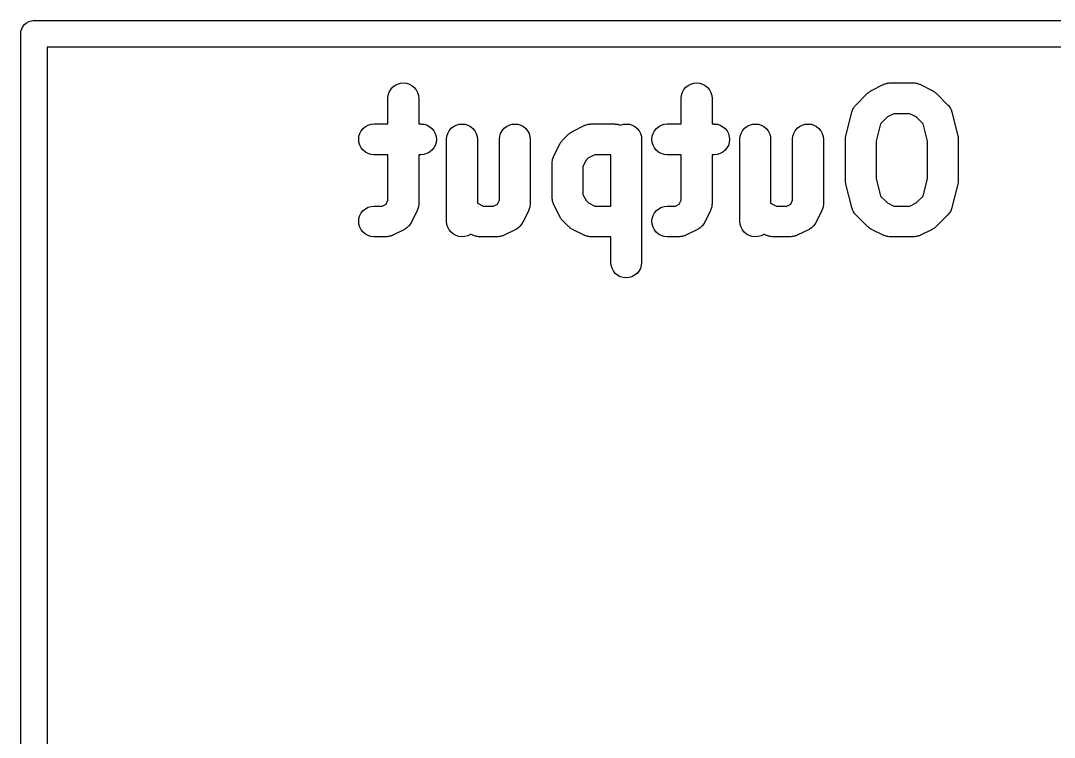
# Model space of a CAD drawing. Extents: x 10 to 156, y -120 to 0.
# Drawn here: x 78.42 to 84.3, y -116 to -111.92 of the extents above; entities that cross this region are included whole.
import ezdxf

# ---------------------------------------------------------------- set-up
doc = ezdxf.new("R2010")
doc.units = 0
doc.header["$MEASUREMENT"] = 0
doc.layers.add('BLACK', color=7, linetype='CONTINUOUS')

msp = doc.modelspace()

# ---------------------------------------------------------------- linework, layer by layer
at = {"layer": 'BLACK', "linetype": 'CONTINUOUS'}
for p, q in [((78.4712, -111.93), (78.4853, -111.926)), ((78.4853, -111.926), (78.4963, -111.925)), ((78.4963, -111.925), (78.5, -111.925)), ((78.5, -111.925), (78.5037, -111.925)), ((78.5037, -111.925), (89.2463, -111.925)), ((78.4246, -112), (78.4261, -111.985)), ((78.4261, -111.985), (78.4304, -111.971)), ((78.4304, -111.971), (78.4373, -111.958)), ((78.4373, -111.958), (78.4467, -111.947)), ((78.4467, -111.947), (78.4581, -111.937)), ((78.4581, -111.937), (78.4712, -111.93)), ((78.425, -112.004), (78.4246, -112)), ((78.425, -119.996), (78.425, -112.004)), ((78.575, -112.075), (78.575, -119.925)), ((89.175, -112.075), (78.575, -112.075)), ((80.5144, -112.348), (80.5196, -112.332)), ((80.5196, -112.332), (80.5278, -112.317)), ((80.5278, -112.317), (80.5388, -112.304)), ((80.5388, -112.304), (80.5521, -112.293)), ((80.5521, -112.293), (80.5672, -112.286)), ((80.5672, -112.286), (80.5836, -112.281)), ((80.5836, -112.281), (80.6006, -112.279)), ((80.6006, -112.279), (80.6176, -112.281)), ((80.6176, -112.281), (80.6339, -112.286)), ((80.6339, -112.286), (80.6489, -112.294)), ((80.6489, -112.294), (80.6621, -112.305)), ((80.6621, -112.305), (80.6729, -112.318)), ((80.6729, -112.318), (80.6809, -112.333)), ((80.6809, -112.333), (80.6858, -112.35)), ((82.1811, -112.348), (82.1862, -112.332)), ((82.1862, -112.332), (82.1945, -112.317)), ((82.1945, -112.317), (82.2054, -112.304)), ((82.2054, -112.304), (82.2188, -112.293)), ((82.2188, -112.293), (82.2339, -112.286)), ((82.2339, -112.286), (82.2503, -112.281)), ((82.2503, -112.281), (82.2673, -112.279)), ((82.2673, -112.279), (82.2843, -112.281)), ((82.2843, -112.281), (82.3006, -112.286)), ((82.3006, -112.286), (82.3156, -112.294)), ((82.3156, -112.294), (82.3288, -112.305)), ((82.3288, -112.305), (82.3395, -112.318)), ((82.3395, -112.318), (82.3476, -112.333)), ((82.3476, -112.333), (82.3525, -112.35)), ((83.2381, -112.338), (83.239, -112.337)), ((83.239, -112.337), (83.2428, -112.334)), ((83.2428, -112.334), (83.2464, -112.331)), ((83.2464, -112.331), (83.2495, -112.329)), ((83.2495, -112.329), (83.2523, -112.327)), ((83.2523, -112.327), (83.2567, -112.324)), ((83.2567, -112.324), (83.2609, -112.322)), ((83.2609, -112.322), (83.3275, -112.288)), ((83.3275, -112.288), (83.3286, -112.288)), ((83.3286, -112.288), (83.331, -112.287)), ((83.331, -112.287), (83.3333, -112.286)), ((83.3333, -112.286), (83.3391, -112.284)), ((83.3391, -112.284), (83.3447, -112.282)), ((83.3447, -112.282), (83.3472, -112.282)), ((83.3472, -112.282), (83.3497, -112.281)), ((83.3497, -112.281), (83.3556, -112.28)), ((83.3556, -112.28), (83.3615, -112.279)), ((83.3615, -112.279), (83.3641, -112.279)), ((83.3641, -112.279), (83.3667, -112.279)), ((83.3667, -112.279), (83.5, -112.279)), ((83.5, -112.279), (83.5012, -112.279)), ((83.5012, -112.279), (83.5038, -112.279)), ((83.5038, -112.279), (83.5064, -112.279)), ((83.5064, -112.279), (83.5123, -112.28)), ((83.5123, -112.28), (83.5182, -112.281)), ((83.5182, -112.281), (83.5206, -112.282)), ((83.5206, -112.282), (83.5232, -112.282)), ((83.5232, -112.282), (83.5288, -112.284)), ((83.5288, -112.284), (83.5345, -112.286)), ((83.5345, -112.286), (83.5367, -112.287)), ((83.5367, -112.287), (83.5391, -112.288)), ((83.5391, -112.288), (83.6058, -112.322)), ((83.6058, -112.322), (83.6069, -112.322)), ((83.6069, -112.322), (83.611, -112.325)), ((83.611, -112.325), (83.6153, -112.327)), ((83.6153, -112.327), (83.6182, -112.33)), ((83.6182, -112.33), (83.6212, -112.332)), ((83.6212, -112.332), (83.6247, -112.335)), ((83.6247, -112.335), (83.6285, -112.338)), ((80.5125, -112.365), (80.5144, -112.348)), ((80.5125, -112.367), (80.5125, -112.365)), ((80.5125, -112.512), (80.5125, -112.367)), ((80.6858, -112.35), (80.6875, -112.367)), ((80.6875, -112.367), (80.6875, -112.512)), ((82.1792, -112.365), (82.1811, -112.348)), ((82.1792, -112.367), (82.1792, -112.365)), ((82.1792, -112.512), (82.1792, -112.367)), ((82.3525, -112.35), (82.3542, -112.367)), ((82.3542, -112.367), (82.3542, -112.512)), ((83.1715, -112.405), (83.2381, -112.338)), ((83.6285, -112.338), (83.6952, -112.405)), ((83.1151, -112.579), (83.1484, -112.445)), ((83.1484, -112.445), (83.1487, -112.444)), ((83.1487, -112.444), (83.1508, -112.439)), ((83.1508, -112.439), (83.1526, -112.433)), ((83.1526, -112.433), (83.1538, -112.431)), ((83.1538, -112.431), (83.1547, -112.428)), ((83.1547, -112.428), (83.1578, -112.423)), ((83.1578, -112.423), (83.1606, -112.418)), ((83.1606, -112.418), (83.1623, -112.416)), ((83.1623, -112.416), (83.1637, -112.414)), ((83.1637, -112.414), (83.1677, -112.409)), ((83.1677, -112.409), (83.1715, -112.405)), ((83.3873, -112.454), (83.3518, -112.472)), ((83.4793, -112.454), (83.3873, -112.454)), ((83.5148, -112.472), (83.4793, -112.454)), ((83.6952, -112.405), (83.6961, -112.406)), ((83.6961, -112.406), (83.6997, -112.41)), ((83.6997, -112.41), (83.7037, -112.415)), ((83.7037, -112.415), (83.7051, -112.417)), ((83.7051, -112.417), (83.7067, -112.419)), ((83.7067, -112.419), (83.7094, -112.424)), ((83.7094, -112.424), (83.7125, -112.429)), ((83.7125, -112.429), (83.7134, -112.432)), ((83.7134, -112.432), (83.7146, -112.434)), ((83.7146, -112.434), (83.7162, -112.44)), ((83.7162, -112.44), (83.7182, -112.445)), ((83.7182, -112.445), (83.7516, -112.579)), ((80.4163, -112.514), (80.4333, -112.512)), ((80.4333, -112.512), (80.5125, -112.512)), ((80.6875, -112.512), (80.7, -112.512)), ((80.7, -112.512), (80.7012, -112.513)), ((80.7012, -112.513), (80.7182, -112.514)), ((80.9169, -112.514), (80.9339, -112.513)), ((80.9339, -112.513), (80.9509, -112.514)), ((81.2169, -112.514), (81.2339, -112.513)), ((81.2339, -112.513), (81.2509, -112.514)), ((81.6556, -112.514), (81.6615, -112.513)), ((81.6615, -112.513), (81.6641, -112.513)), ((81.6641, -112.513), (81.6667, -112.512)), ((81.6667, -112.512), (81.8, -112.512)), ((81.8, -112.512), (81.8012, -112.513)), ((81.8012, -112.513), (81.8038, -112.513)), ((81.8038, -112.513), (81.8064, -112.513)), ((81.8064, -112.513), (81.8123, -112.514)), ((81.8503, -112.514), (81.8673, -112.513)), ((81.8673, -112.513), (81.8843, -112.514)), ((82.083, -112.514), (82.1, -112.512)), ((82.1, -112.512), (82.1792, -112.512)), ((82.3542, -112.512), (82.3667, -112.512)), ((82.3667, -112.512), (82.3679, -112.513)), ((82.3679, -112.513), (82.3849, -112.514)), ((82.5836, -112.514), (82.6006, -112.513)), ((82.6006, -112.513), (82.6176, -112.514)), ((82.8836, -112.514), (82.9006, -112.513)), ((82.9006, -112.513), (82.9176, -112.514)), ((83.3123, -112.511), (83.2875, -112.611)), ((83.3518, -112.472), (83.3123, -112.511)), ((83.5543, -112.511), (83.5148, -112.472)), ((83.5792, -112.611), (83.5543, -112.511)), ((80.3476, -112.582), (80.3527, -112.566)), ((80.3527, -112.566), (80.3608, -112.551)), ((80.3608, -112.551), (80.3717, -112.538)), ((80.3717, -112.538), (80.3849, -112.527)), ((80.3849, -112.527), (80.4, -112.519)), ((80.4, -112.519), (80.4163, -112.514)), ((80.7182, -112.514), (80.7345, -112.52)), ((80.7345, -112.52), (80.7494, -112.528)), ((80.7494, -112.528), (80.7625, -112.539)), ((80.7625, -112.539), (80.7732, -112.552)), ((80.7732, -112.552), (80.7811, -112.567)), ((80.7811, -112.567), (80.7859, -112.584)), ((80.8477, -112.582), (80.8529, -112.566)), ((80.8529, -112.566), (80.8611, -112.551)), ((80.8611, -112.551), (80.8721, -112.537)), ((80.8721, -112.537), (80.8854, -112.527)), ((80.8854, -112.527), (80.9006, -112.519)), ((80.9006, -112.519), (80.9169, -112.514)), ((80.9509, -112.514), (80.9672, -112.519)), ((80.9672, -112.519), (80.9823, -112.527)), ((80.9823, -112.527), (80.9954, -112.538)), ((80.9954, -112.538), (81.0062, -112.552)), ((81.0062, -112.552), (81.0142, -112.567)), ((81.0142, -112.567), (81.0192, -112.583)), ((81.1477, -112.582), (81.1529, -112.566)), ((81.1529, -112.566), (81.1611, -112.551)), ((81.1611, -112.551), (81.1721, -112.537)), ((81.1721, -112.537), (81.1854, -112.527)), ((81.1854, -112.527), (81.2006, -112.519)), ((81.2006, -112.519), (81.2169, -112.514)), ((81.2509, -112.514), (81.2672, -112.519)), ((81.2672, -112.519), (81.2823, -112.527)), ((81.2823, -112.527), (81.2954, -112.538)), ((81.2954, -112.538), (81.3062, -112.552)), ((81.3062, -112.552), (81.3142, -112.567)), ((81.3142, -112.567), (81.3192, -112.583)), ((81.5048, -112.605), (81.5381, -112.571)), ((81.5381, -112.571), (81.539, -112.571)), ((81.539, -112.571), (81.5428, -112.568)), ((81.5428, -112.568), (81.5464, -112.564)), ((81.5464, -112.564), (81.5495, -112.562)), ((81.5495, -112.562), (81.5523, -112.56)), ((81.5523, -112.56), (81.5567, -112.558)), ((81.5567, -112.558), (81.5609, -112.555)), ((81.5609, -112.555), (81.6275, -112.522)), ((81.6275, -112.522), (81.6286, -112.521)), ((81.6286, -112.521), (81.631, -112.52)), ((81.631, -112.52), (81.6333, -112.519)), ((81.6333, -112.519), (81.6391, -112.517)), ((81.6391, -112.517), (81.6447, -112.515)), ((81.6447, -112.515), (81.6472, -112.515)), ((81.6472, -112.515), (81.6497, -112.514)), ((81.6497, -112.514), (81.6556, -112.514)), ((81.8123, -112.514), (81.8182, -112.514)), ((81.8182, -112.514), (81.8206, -112.515)), ((81.8206, -112.515), (81.8232, -112.516)), ((81.8232, -112.516), (81.8288, -112.518)), ((81.8288, -112.518), (81.8333, -112.519)), ((81.8333, -112.519), (81.8339, -112.519)), ((81.8339, -112.519), (81.8503, -112.514)), ((81.8843, -112.514), (81.9006, -112.519)), ((81.9006, -112.519), (81.9156, -112.527)), ((81.9156, -112.527), (81.9288, -112.538)), ((81.9288, -112.538), (81.9395, -112.552)), ((81.9395, -112.552), (81.9476, -112.567)), ((81.9476, -112.567), (81.9525, -112.583)), ((82.0143, -112.582), (82.0193, -112.566)), ((82.0193, -112.566), (82.0275, -112.551)), ((82.0275, -112.551), (82.0383, -112.538)), ((82.0383, -112.538), (82.0516, -112.527)), ((82.0516, -112.527), (82.0667, -112.519)), ((82.0667, -112.519), (82.083, -112.514)), ((82.3849, -112.514), (82.4011, -112.52)), ((82.4011, -112.52), (82.4161, -112.528)), ((82.4161, -112.528), (82.4292, -112.539)), ((82.4292, -112.539), (82.4399, -112.552)), ((82.4399, -112.552), (82.4478, -112.567)), ((82.4478, -112.567), (82.4526, -112.584)), ((82.5144, -112.582), (82.5196, -112.566)), ((82.5196, -112.566), (82.5278, -112.551)), ((82.5278, -112.551), (82.5388, -112.537)), ((82.5388, -112.537), (82.5521, -112.527)), ((82.5521, -112.527), (82.5672, -112.519)), ((82.5672, -112.519), (82.5836, -112.514)), ((82.6176, -112.514), (82.6339, -112.519)), ((82.6339, -112.519), (82.6489, -112.527)), ((82.6489, -112.527), (82.6621, -112.538)), ((82.6621, -112.538), (82.6729, -112.552)), ((82.6729, -112.552), (82.6809, -112.567)), ((82.6809, -112.567), (82.6858, -112.583)), ((82.8144, -112.582), (82.8196, -112.566)), ((82.8196, -112.566), (82.8278, -112.551)), ((82.8278, -112.551), (82.8388, -112.537)), ((82.8388, -112.537), (82.8521, -112.527)), ((82.8521, -112.527), (82.8672, -112.519)), ((82.8672, -112.519), (82.8836, -112.514)), ((82.9176, -112.514), (82.9339, -112.519)), ((82.9339, -112.519), (82.9489, -112.527)), ((82.9489, -112.527), (82.9621, -112.538)), ((82.9621, -112.538), (82.9729, -112.552)), ((82.9729, -112.552), (82.9809, -112.567)), ((82.9809, -112.567), (82.9858, -112.583)), ((80.3458, -112.599), (80.3476, -112.582)), ((80.3474, -112.616), (80.3458, -112.599)), ((80.3522, -112.633), (80.3474, -112.616)), ((80.7857, -112.618), (80.7807, -112.634)), ((80.7875, -112.601), (80.7857, -112.618)), ((80.7859, -112.584), (80.7875, -112.601)), ((80.8458, -112.599), (80.8477, -112.582)), ((80.8458, -112.6), (80.8458, -112.599)), ((80.8458, -113.067), (80.8458, -112.6)), ((81.0192, -112.583), (81.0208, -112.6)), ((81.0208, -112.6), (81.0208, -112.963)), ((81.1458, -112.599), (81.1477, -112.582)), ((81.1458, -112.6), (81.1458, -112.599)), ((81.1458, -112.946), (81.1458, -112.6)), ((81.3192, -112.583), (81.3208, -112.6)), ((81.3208, -112.6), (81.3208, -112.967)), ((81.4551, -112.694), (81.4884, -112.628)), ((81.4884, -112.628), (81.489, -112.626)), ((81.489, -112.626), (81.4916, -112.622)), ((81.4916, -112.622), (81.494, -112.618)), ((81.494, -112.618), (81.4963, -112.615)), ((81.4963, -112.615), (81.4982, -112.612)), ((81.4982, -112.612), (81.5017, -112.609)), ((81.5017, -112.609), (81.5048, -112.605)), ((81.9525, -112.583), (81.9542, -112.6)), ((81.9542, -112.6), (81.9542, -113.3)), ((82.0125, -112.599), (82.0143, -112.582)), ((82.014, -112.616), (82.0125, -112.599)), ((82.0189, -112.633), (82.014, -112.616)), ((82.4524, -112.618), (82.4473, -112.634)), ((82.4542, -112.601), (82.4524, -112.618)), ((82.4526, -112.584), (82.4542, -112.601)), ((82.5125, -112.599), (82.5144, -112.582)), ((82.5125, -112.6), (82.5125, -112.599)), ((82.5125, -113.067), (82.5125, -112.6)), ((82.6858, -112.583), (82.6875, -112.6)), ((82.6875, -112.6), (82.6875, -112.963)), ((82.8125, -112.599), (82.8144, -112.582)), ((82.8125, -112.6), (82.8125, -112.599)), ((82.8125, -112.946), (82.8125, -112.6)), ((82.9858, -112.583), (82.9875, -112.6)), ((82.9875, -112.6), (82.9875, -112.967)), ((83.1125, -112.599), (83.1127, -112.597)), ((83.1125, -112.6), (83.1125, -112.599)), ((83.1125, -112.833), (83.1125, -112.6)), ((83.1126, -112.596), (83.1136, -112.589)), ((83.1127, -112.597), (83.1126, -112.596)), ((83.1136, -112.589), (83.1144, -112.582)), ((83.1144, -112.582), (83.1149, -112.58)), ((83.1149, -112.58), (83.1151, -112.579)), ((83.2875, -112.611), (83.2875, -112.823)), ((83.5792, -112.823), (83.5792, -112.611)), ((83.7516, -112.579), (83.7518, -112.58)), ((83.7518, -112.58), (83.752, -112.582)), ((83.752, -112.582), (83.7525, -112.583)), ((83.7525, -112.583), (83.7532, -112.59)), ((83.7532, -112.59), (83.7541, -112.597)), ((83.7541, -112.597), (83.754, -112.598)), ((83.754, -112.598), (83.7542, -112.6)), ((83.7542, -112.6), (83.7542, -112.833)), ((80.3601, -112.648), (80.3522, -112.633)), ((80.3708, -112.661), (80.3601, -112.648)), ((80.3839, -112.672), (80.3708, -112.661)), ((80.3989, -112.68), (80.3839, -112.672)), ((80.4151, -112.686), (80.3989, -112.68)), ((80.4321, -112.687), (80.4151, -112.686)), ((80.4333, -112.688), (80.4321, -112.687)), ((80.5125, -112.688), (80.4333, -112.688)), ((80.5125, -112.946), (80.5125, -112.688)), ((80.7, -112.688), (80.6875, -112.688)), ((80.6875, -112.688), (80.6875, -112.967)), ((80.717, -112.686), (80.7, -112.688)), ((80.7333, -112.681), (80.717, -112.686)), ((80.7484, -112.673), (80.7333, -112.681)), ((80.7617, -112.662), (80.7484, -112.673)), ((80.7725, -112.649), (80.7617, -112.662)), ((80.7807, -112.634), (80.7725, -112.649)), ((81.6873, -112.688), (81.6518, -112.705)), ((81.7792, -112.688), (81.6873, -112.688)), ((81.7792, -112.979), (81.7792, -112.688)), ((82.0268, -112.648), (82.0189, -112.633)), ((82.0375, -112.661), (82.0268, -112.648)), ((82.0506, -112.672), (82.0375, -112.661)), ((82.0655, -112.68), (82.0506, -112.672)), ((82.0818, -112.686), (82.0655, -112.68)), ((82.0988, -112.687), (82.0818, -112.686)), ((82.1, -112.688), (82.0988, -112.687)), ((82.1792, -112.688), (82.1, -112.688)), ((82.1792, -112.946), (82.1792, -112.688)), ((82.3667, -112.688), (82.3542, -112.688)), ((82.3542, -112.688), (82.3542, -112.967)), ((82.3837, -112.686), (82.3667, -112.688)), ((82.4, -112.681), (82.3837, -112.686)), ((82.4151, -112.673), (82.4, -112.681)), ((82.4283, -112.662), (82.4151, -112.673)), ((82.4392, -112.649), (82.4283, -112.662)), ((82.4473, -112.634), (82.4392, -112.649)), ((81.4458, -112.732), (81.4461, -112.73)), ((81.4458, -112.733), (81.4458, -112.732)), ((81.4458, -112.933), (81.4458, -112.733)), ((81.4461, -112.727), (81.4471, -112.721)), ((81.4461, -112.73), (81.4461, -112.727)), ((81.4471, -112.721), (81.4477, -112.715)), ((81.4477, -112.715), (81.4485, -112.713)), ((81.4485, -112.713), (81.449, -112.71)), ((81.449, -112.71), (81.4511, -112.705)), ((81.4511, -112.705), (81.4529, -112.699)), ((81.4529, -112.699), (81.4541, -112.697)), ((81.4541, -112.697), (81.4551, -112.694)), ((81.6386, -112.718), (81.6208, -112.754)), ((81.6518, -112.705), (81.6386, -112.718)), ((81.6208, -112.754), (81.6208, -112.913)), ((83.1127, -112.835), (83.1125, -112.833)), ((83.1126, -112.836), (83.1127, -112.835)), ((83.1135, -112.843), (83.1126, -112.836)), ((83.1142, -112.85), (83.1135, -112.843)), ((83.1146, -112.852), (83.1142, -112.85)), ((83.1148, -112.853), (83.1146, -112.852)), ((83.1151, -112.855), (83.1148, -112.853)), ((83.1484, -112.988), (83.1151, -112.855)), ((83.2875, -112.823), (83.3123, -112.922)), ((83.5543, -112.922), (83.5792, -112.823)), ((83.7516, -112.855), (83.7182, -112.988)), ((83.7518, -112.853), (83.7516, -112.855)), ((83.7523, -112.852), (83.7518, -112.853)), ((83.753, -112.845), (83.7523, -112.852)), ((83.7541, -112.838), (83.753, -112.845)), ((83.7542, -112.835), (83.754, -112.836)), ((83.754, -112.836), (83.7541, -112.838)), ((83.7542, -112.833), (83.7542, -112.835)), ((81.6208, -112.913), (81.6386, -112.948)), ((83.3123, -112.922), (83.3518, -112.961)), ((83.5148, -112.961), (83.5543, -112.922)), ((80.4, -112.986), (80.4163, -112.981)), ((80.4163, -112.981), (80.4333, -112.979)), ((80.4333, -112.979), (80.4793, -112.979)), ((80.4793, -112.979), (80.5014, -112.968)), ((80.5014, -112.968), (80.5125, -112.946)), ((80.6863, -112.979), (80.6856, -112.985)), ((80.6873, -112.973), (80.6863, -112.979)), ((80.6875, -112.968), (80.6872, -112.97)), ((80.6872, -112.97), (80.6873, -112.973)), ((80.6875, -112.967), (80.6875, -112.968)), ((81.0208, -112.963), (81.054, -112.979)), ((81.054, -112.979), (81.1127, -112.979)), ((81.1127, -112.979), (81.1348, -112.968)), ((81.1348, -112.968), (81.1458, -112.946)), ((81.3196, -112.979), (81.3189, -112.985)), ((81.3206, -112.973), (81.3196, -112.979)), ((81.3208, -112.968), (81.3205, -112.97)), ((81.3205, -112.97), (81.3206, -112.973)), ((81.3208, -112.967), (81.3208, -112.968)), ((81.4461, -112.936), (81.4458, -112.933)), ((81.446, -112.938), (81.4461, -112.936)), ((81.4469, -112.944), (81.446, -112.938)), ((81.4475, -112.95), (81.4469, -112.944)), ((81.4482, -112.953), (81.4475, -112.95)), ((81.4486, -112.955), (81.4482, -112.953)), ((81.4507, -112.961), (81.4486, -112.955)), ((81.4524, -112.967), (81.4507, -112.961)), ((81.4536, -112.969), (81.4524, -112.967)), ((81.4545, -112.971), (81.4536, -112.969)), ((81.4551, -112.972), (81.4545, -112.971)), ((81.4884, -113.039), (81.4551, -112.972)), ((81.6386, -112.948), (81.6518, -112.961)), ((81.6518, -112.961), (81.6873, -112.979)), ((81.6873, -112.979), (81.7792, -112.979)), ((82.0667, -112.986), (82.083, -112.981)), ((82.083, -112.981), (82.1, -112.979)), ((82.1, -112.979), (82.146, -112.979)), ((82.146, -112.979), (82.1681, -112.968)), ((82.1681, -112.968), (82.1792, -112.946)), ((82.3529, -112.979), (82.3523, -112.985)), ((82.3539, -112.973), (82.3529, -112.979)), ((82.3542, -112.968), (82.3539, -112.97)), ((82.3539, -112.97), (82.3539, -112.973)), ((82.3542, -112.967), (82.3542, -112.968)), ((82.6875, -112.963), (82.7207, -112.979)), ((82.7207, -112.979), (82.7793, -112.979)), ((82.7793, -112.979), (82.8014, -112.968)), ((82.8014, -112.968), (82.8125, -112.946)), ((82.9863, -112.979), (82.9856, -112.985)), ((82.9873, -112.973), (82.9863, -112.979)), ((82.9875, -112.968), (82.9872, -112.97)), ((82.9872, -112.97), (82.9873, -112.973)), ((82.9875, -112.967), (82.9875, -112.968)), ((83.3518, -112.961), (83.3873, -112.979)), ((83.3873, -112.979), (83.4793, -112.979)), ((83.4793, -112.979), (83.5148, -112.961)), ((80.3476, -113.049), (80.3527, -113.033)), ((80.3527, -113.033), (80.3608, -113.018)), ((80.3608, -113.018), (80.3717, -113.005)), ((80.3717, -113.005), (80.3849, -112.994)), ((80.3849, -112.994), (80.4, -112.986)), ((80.6783, -113.006), (80.6449, -113.072)), ((80.6792, -113.003), (80.6783, -113.006)), ((80.6804, -113.001), (80.6792, -113.003)), ((80.6822, -112.995), (80.6804, -113.001)), ((80.6844, -112.99), (80.6822, -112.995)), ((80.6848, -112.987), (80.6844, -112.99)), ((80.6856, -112.985), (80.6848, -112.987)), ((81.3116, -113.006), (81.2783, -113.072)), ((81.3125, -113.003), (81.3116, -113.006)), ((81.3138, -113.001), (81.3125, -113.003)), ((81.3156, -112.995), (81.3138, -113.001)), ((81.3177, -112.99), (81.3156, -112.995)), ((81.3181, -112.987), (81.3177, -112.99)), ((81.3189, -112.985), (81.3181, -112.987)), ((81.491, -113.043), (81.4884, -113.039)), ((82.0143, -113.049), (82.0193, -113.033)), ((82.0193, -113.033), (82.0275, -113.018)), ((82.0275, -113.018), (82.0383, -113.005)), ((82.0383, -113.005), (82.0516, -112.994)), ((82.0516, -112.994), (82.0667, -112.986)), ((82.3449, -113.006), (82.3116, -113.072)), ((82.3459, -113.003), (82.3449, -113.006)), ((82.3471, -113.001), (82.3459, -113.003)), ((82.3489, -112.995), (82.3471, -113.001)), ((82.351, -112.99), (82.3489, -112.995)), ((82.3515, -112.987), (82.351, -112.99)), ((82.3523, -112.985), (82.3515, -112.987)), ((82.9783, -113.006), (82.9449, -113.072)), ((82.9792, -113.003), (82.9783, -113.006)), ((82.9804, -113.001), (82.9792, -113.003)), ((82.9822, -112.995), (82.9804, -113.001)), ((82.9844, -112.99), (82.9822, -112.995)), ((82.9848, -112.987), (82.9844, -112.99)), ((82.9856, -112.985), (82.9848, -112.987)), ((83.1504, -112.993), (83.1484, -112.988)), ((83.1521, -112.999), (83.1504, -112.993)), ((83.1533, -113.001), (83.1521, -112.999)), ((83.1542, -113.004), (83.1533, -113.001)), ((83.1572, -113.009), (83.1542, -113.004)), ((83.1599, -113.014), (83.1572, -113.009)), ((83.1616, -113.016), (83.1599, -113.014)), ((83.1629, -113.019), (83.1616, -113.016)), ((83.1669, -113.023), (83.1629, -113.019)), ((83.1706, -113.028), (83.1669, -113.023)), ((83.1715, -113.029), (83.1706, -113.028)), ((83.2381, -113.095), (83.1715, -113.029)), ((83.6952, -113.029), (83.6285, -113.095)), ((83.699, -113.024), (83.6952, -113.029)), ((83.703, -113.02), (83.699, -113.024)), ((83.7044, -113.017), (83.703, -113.02)), ((83.706, -113.015), (83.7044, -113.017)), ((83.7089, -113.01), (83.706, -113.015)), ((83.712, -113.005), (83.7089, -113.01)), ((83.7129, -113.003), (83.712, -113.005)), ((83.7141, -113), (83.7129, -113.003)), ((83.7159, -112.995), (83.7141, -113)), ((83.7179, -112.989), (83.7159, -112.995)), ((83.7182, -112.988), (83.7179, -112.989)), ((80.3458, -113.066), (80.3476, -113.049)), ((80.3474, -113.083), (80.3458, -113.066)), ((80.3522, -113.099), (80.3474, -113.083)), ((80.3601, -113.115), (80.3522, -113.099)), ((80.6216, -113.101), (80.6203, -113.103)), ((80.6232, -113.1), (80.6216, -113.101)), ((80.6278, -113.095), (80.6232, -113.1)), ((80.6327, -113.091), (80.6278, -113.095)), ((80.6338, -113.089), (80.6327, -113.091)), ((80.6351, -113.088), (80.6338, -113.089)), ((80.6387, -113.082), (80.6351, -113.088)), ((80.6426, -113.077), (80.6387, -113.082)), ((80.6433, -113.075), (80.6426, -113.077)), ((80.6444, -113.074), (80.6433, -113.075)), ((80.6449, -113.072), (80.6444, -113.074)), ((80.8475, -113.084), (80.8458, -113.067)), ((80.8524, -113.1), (80.8475, -113.084)), ((80.8605, -113.115), (80.8524, -113.1)), ((81.255, -113.101), (81.2536, -113.103)), ((81.2565, -113.1), (81.255, -113.101)), ((81.2611, -113.095), (81.2565, -113.1)), ((81.266, -113.091), (81.2611, -113.095)), ((81.2671, -113.089), (81.266, -113.091)), ((81.2684, -113.088), (81.2671, -113.089)), ((81.272, -113.082), (81.2684, -113.088)), ((81.2759, -113.077), (81.272, -113.082)), ((81.2767, -113.075), (81.2759, -113.077)), ((81.2777, -113.074), (81.2767, -113.075)), ((81.2783, -113.072), (81.2777, -113.074)), ((81.4933, -113.048), (81.491, -113.043)), ((81.4955, -113.05), (81.4933, -113.048)), ((81.4975, -113.054), (81.4955, -113.05)), ((81.5009, -113.057), (81.4975, -113.054)), ((81.5039, -113.061), (81.5009, -113.057)), ((81.5048, -113.062), (81.5039, -113.061)), ((81.5381, -113.095), (81.5048, -113.062)), ((81.5419, -113.098), (81.5381, -113.095)), ((81.5455, -113.102), (81.5419, -113.098)), ((82.0125, -113.066), (82.0143, -113.049)), ((82.014, -113.083), (82.0125, -113.066)), ((82.0189, -113.099), (82.014, -113.083)), ((82.0268, -113.115), (82.0189, -113.099)), ((82.2883, -113.101), (82.2869, -113.103)), ((82.2899, -113.1), (82.2883, -113.101)), ((82.2945, -113.095), (82.2899, -113.1)), ((82.2993, -113.091), (82.2945, -113.095)), ((82.3004, -113.089), (82.2993, -113.091)), ((82.3017, -113.088), (82.3004, -113.089)), ((82.3054, -113.082), (82.3017, -113.088)), ((82.3092, -113.077), (82.3054, -113.082)), ((82.31, -113.075), (82.3092, -113.077)), ((82.311, -113.074), (82.31, -113.075)), ((82.3116, -113.072), (82.311, -113.074)), ((82.5142, -113.084), (82.5125, -113.067)), ((82.5191, -113.1), (82.5142, -113.084)), ((82.5271, -113.115), (82.5191, -113.1)), ((82.9216, -113.101), (82.9203, -113.103)), ((82.9232, -113.1), (82.9216, -113.101)), ((82.9278, -113.095), (82.9232, -113.1)), ((82.9327, -113.091), (82.9278, -113.095)), ((82.9338, -113.089), (82.9327, -113.091)), ((82.9351, -113.088), (82.9338, -113.089)), ((82.9387, -113.082), (82.9351, -113.088)), ((82.9426, -113.077), (82.9387, -113.082)), ((82.9433, -113.075), (82.9426, -113.077)), ((82.9444, -113.074), (82.9433, -113.075)), ((82.9449, -113.072), (82.9444, -113.074)), ((83.2419, -113.098), (83.2381, -113.095)), ((83.2455, -113.102), (83.2419, -113.098)), ((83.6238, -113.099), (83.6203, -113.103)), ((83.6277, -113.096), (83.6238, -113.099)), ((83.6285, -113.095), (83.6277, -113.096)), ((80.3708, -113.128), (80.3601, -113.115)), ((80.3839, -113.139), (80.3708, -113.128)), ((80.3989, -113.147), (80.3839, -113.139)), ((80.4151, -113.152), (80.3989, -113.147)), ((80.4321, -113.154), (80.4151, -113.152)), ((80.4333, -113.154), (80.4321, -113.154)), ((80.5, -113.154), (80.4333, -113.154)), ((80.5026, -113.154), (80.5, -113.154)), ((80.5051, -113.154), (80.5026, -113.154)), ((80.511, -113.153), (80.5051, -113.154)), ((80.517, -113.152), (80.511, -113.153)), ((80.5195, -113.152), (80.517, -113.152)), ((80.522, -113.151), (80.5195, -113.152)), ((80.5276, -113.149), (80.522, -113.151)), ((80.5333, -113.148), (80.5276, -113.149)), ((80.5356, -113.146), (80.5333, -113.148)), ((80.538, -113.145), (80.5356, -113.146)), ((80.5391, -113.145), (80.538, -113.145)), ((80.6058, -113.112), (80.5391, -113.145)), ((80.6074, -113.111), (80.6058, -113.112)), ((80.6091, -113.11), (80.6074, -113.111)), ((80.6146, -113.106), (80.6091, -113.11)), ((80.6203, -113.103), (80.6146, -113.106)), ((80.8712, -113.128), (80.8605, -113.115)), ((80.8844, -113.139), (80.8712, -113.128)), ((80.8994, -113.147), (80.8844, -113.139)), ((80.9157, -113.152), (80.8994, -113.147)), ((80.9327, -113.154), (80.9157, -113.152)), ((80.9497, -113.153), (80.9327, -113.154)), ((80.9661, -113.148), (80.9497, -113.153)), ((80.9812, -113.14), (80.9661, -113.148)), ((80.9823, -113.139), (80.9812, -113.14)), ((80.9942, -113.145), (80.9823, -113.139)), ((80.9966, -113.146), (80.9942, -113.145)), ((80.9989, -113.147), (80.9966, -113.146)), ((81.0046, -113.149), (80.9989, -113.147)), ((81.0101, -113.151), (81.0046, -113.149)), ((81.0127, -113.151), (81.0101, -113.151)), ((81.0151, -113.152), (81.0127, -113.151)), ((81.0211, -113.153), (81.0151, -113.152)), ((81.027, -113.154), (81.0211, -113.153)), ((81.0296, -113.154), (81.027, -113.154)), ((81.0321, -113.154), (81.0296, -113.154)), ((81.0333, -113.154), (81.0321, -113.154)), ((81.1333, -113.154), (81.0333, -113.154)), ((81.1359, -113.154), (81.1333, -113.154)), ((81.1385, -113.154), (81.1359, -113.154)), ((81.1444, -113.153), (81.1385, -113.154)), ((81.1503, -113.152), (81.1444, -113.153)), ((81.1528, -113.152), (81.1503, -113.152)), ((81.1553, -113.151), (81.1528, -113.152)), ((81.1609, -113.149), (81.1553, -113.151)), ((81.1667, -113.148), (81.1609, -113.149)), ((81.169, -113.146), (81.1667, -113.148)), ((81.1714, -113.145), (81.169, -113.146)), ((81.1725, -113.145), (81.1714, -113.145)), ((81.2391, -113.112), (81.1725, -113.145)), ((81.2407, -113.111), (81.2391, -113.112)), ((81.2425, -113.11), (81.2407, -113.111)), ((81.2479, -113.106), (81.2425, -113.11)), ((81.2536, -113.103), (81.2479, -113.106)), ((81.5485, -113.104), (81.5455, -113.102)), ((81.5513, -113.106), (81.5485, -113.104)), ((81.5557, -113.108), (81.5513, -113.106)), ((81.5598, -113.111), (81.5557, -113.108)), ((81.5609, -113.112), (81.5598, -113.111)), ((81.6275, -113.145), (81.5609, -113.112)), ((81.6299, -113.146), (81.6275, -113.145)), ((81.6322, -113.147), (81.6299, -113.146)), ((81.6379, -113.149), (81.6322, -113.147)), ((81.6435, -113.151), (81.6379, -113.149)), ((81.646, -113.151), (81.6435, -113.151)), ((81.6485, -113.152), (81.646, -113.151)), ((81.6544, -113.153), (81.6485, -113.152)), ((81.6603, -113.154), (81.6544, -113.153)), ((81.6629, -113.154), (81.6603, -113.154)), ((81.6654, -113.154), (81.6629, -113.154)), ((81.6667, -113.154), (81.6654, -113.154)), ((81.7792, -113.154), (81.6667, -113.154)), ((81.7792, -113.3), (81.7792, -113.154)), ((82.0375, -113.128), (82.0268, -113.115)), ((82.0506, -113.139), (82.0375, -113.128)), ((82.0655, -113.147), (82.0506, -113.139)), ((82.0818, -113.152), (82.0655, -113.147)), ((82.0988, -113.154), (82.0818, -113.152)), ((82.1, -113.154), (82.0988, -113.154)), ((82.1667, -113.154), (82.1, -113.154)), ((82.1692, -113.154), (82.1667, -113.154)), ((82.1718, -113.154), (82.1692, -113.154)), ((82.1777, -113.153), (82.1718, -113.154)), ((82.1837, -113.152), (82.1777, -113.153)), ((82.1861, -113.152), (82.1837, -113.152)), ((82.1887, -113.151), (82.1861, -113.152)), ((82.1943, -113.149), (82.1887, -113.151)), ((82.2, -113.148), (82.1943, -113.149)), ((82.2023, -113.146), (82.2, -113.148)), ((82.2047, -113.145), (82.2023, -113.146)), ((82.2058, -113.145), (82.2047, -113.145)), ((82.2725, -113.112), (82.2058, -113.145)), ((82.2741, -113.111), (82.2725, -113.112)), ((82.2758, -113.11), (82.2741, -113.111)), ((82.2813, -113.106), (82.2758, -113.11)), ((82.2869, -113.103), (82.2813, -113.106)), ((82.5379, -113.128), (82.5271, -113.115)), ((82.5511, -113.139), (82.5379, -113.128)), ((82.5661, -113.147), (82.5511, -113.139)), ((82.5824, -113.152), (82.5661, -113.147)), ((82.5994, -113.154), (82.5824, -113.152)), ((82.6164, -113.153), (82.5994, -113.154)), ((82.6328, -113.148), (82.6164, -113.153)), ((82.6479, -113.14), (82.6328, -113.148)), ((82.649, -113.139), (82.6479, -113.14)), ((82.6609, -113.145), (82.649, -113.139)), ((82.6633, -113.146), (82.6609, -113.145)), ((82.6655, -113.147), (82.6633, -113.146)), ((82.6712, -113.149), (82.6655, -113.147)), ((82.6768, -113.151), (82.6712, -113.149)), ((82.6794, -113.151), (82.6768, -113.151)), ((82.6818, -113.152), (82.6794, -113.151)), ((82.6877, -113.153), (82.6818, -113.152)), ((82.6936, -113.154), (82.6877, -113.153)), ((82.6962, -113.154), (82.6936, -113.154)), ((82.6988, -113.154), (82.6962, -113.154)), ((82.7, -113.154), (82.6988, -113.154)), ((82.8, -113.154), (82.7, -113.154)), ((82.8026, -113.154), (82.8, -113.154)), ((82.8051, -113.154), (82.8026, -113.154)), ((82.811, -113.153), (82.8051, -113.154)), ((82.817, -113.152), (82.811, -113.153)), ((82.8195, -113.152), (82.817, -113.152)), ((82.822, -113.151), (82.8195, -113.152)), ((82.8276, -113.149), (82.822, -113.151)), ((82.8333, -113.148), (82.8276, -113.149)), ((82.8356, -113.146), (82.8333, -113.148)), ((82.838, -113.145), (82.8356, -113.146)), ((82.8391, -113.145), (82.838, -113.145)), ((82.9058, -113.112), (82.8391, -113.145)), ((82.9074, -113.111), (82.9058, -113.112)), ((82.9091, -113.11), (82.9074, -113.111)), ((82.9146, -113.106), (82.9091, -113.11)), ((82.9203, -113.103), (82.9146, -113.106)), ((83.2485, -113.104), (83.2455, -113.102)), ((83.2513, -113.106), (83.2485, -113.104)), ((83.2557, -113.108), (83.2513, -113.106)), ((83.2598, -113.111), (83.2557, -113.108)), ((83.2609, -113.112), (83.2598, -113.111)), ((83.3275, -113.145), (83.2609, -113.112)), ((83.3299, -113.146), (83.3275, -113.145)), ((83.3322, -113.147), (83.3299, -113.146)), ((83.3379, -113.149), (83.3322, -113.147)), ((83.3435, -113.151), (83.3379, -113.149)), ((83.346, -113.151), (83.3435, -113.151)), ((83.3485, -113.152), (83.346, -113.151)), ((83.3544, -113.153), (83.3485, -113.152)), ((83.3603, -113.154), (83.3544, -113.153)), ((83.3629, -113.154), (83.3603, -113.154)), ((83.3654, -113.154), (83.3629, -113.154)), ((83.3667, -113.154), (83.3654, -113.154)), ((83.5, -113.154), (83.3667, -113.154)), ((83.5026, -113.154), (83.5, -113.154)), ((83.5051, -113.154), (83.5026, -113.154)), ((83.511, -113.153), (83.5051, -113.154)), ((83.517, -113.152), (83.511, -113.153)), ((83.5195, -113.152), (83.517, -113.152)), ((83.522, -113.151), (83.5195, -113.152)), ((83.5276, -113.149), (83.522, -113.151)), ((83.5333, -113.148), (83.5276, -113.149)), ((83.5356, -113.146), (83.5333, -113.148)), ((83.538, -113.145), (83.5356, -113.146)), ((83.5391, -113.145), (83.538, -113.145)), ((83.6058, -113.112), (83.5391, -113.145)), ((83.61, -113.109), (83.6058, -113.112)), ((83.6143, -113.107), (83.61, -113.109)), ((83.6172, -113.104), (83.6143, -113.107)), ((83.6203, -113.103), (83.6172, -113.104)), ((81.7808, -113.317), (81.7792, -113.3)), ((81.7858, -113.333), (81.7808, -113.317)), ((81.7938, -113.348), (81.7858, -113.333)), ((81.9471, -113.334), (81.9389, -113.349)), ((81.9523, -113.318), (81.9471, -113.334)), ((81.9542, -113.301), (81.9523, -113.318)), ((81.9542, -113.3), (81.9542, -113.301)), ((81.8046, -113.362), (81.7938, -113.348)), ((81.8177, -113.373), (81.8046, -113.362)), ((81.8328, -113.381), (81.8177, -113.373)), ((81.8491, -113.386), (81.8328, -113.381)), ((81.8661, -113.387), (81.8491, -113.386)), ((81.8831, -113.386), (81.8661, -113.387)), ((81.8994, -113.381), (81.8831, -113.386)), ((81.9146, -113.373), (81.8994, -113.381)), ((81.9279, -113.363), (81.9146, -113.373)), ((81.9389, -113.349), (81.9279, -113.363))]:
    msp.add_line(p, q, dxfattribs=at)

doc.saveas('drawing.dxf')
